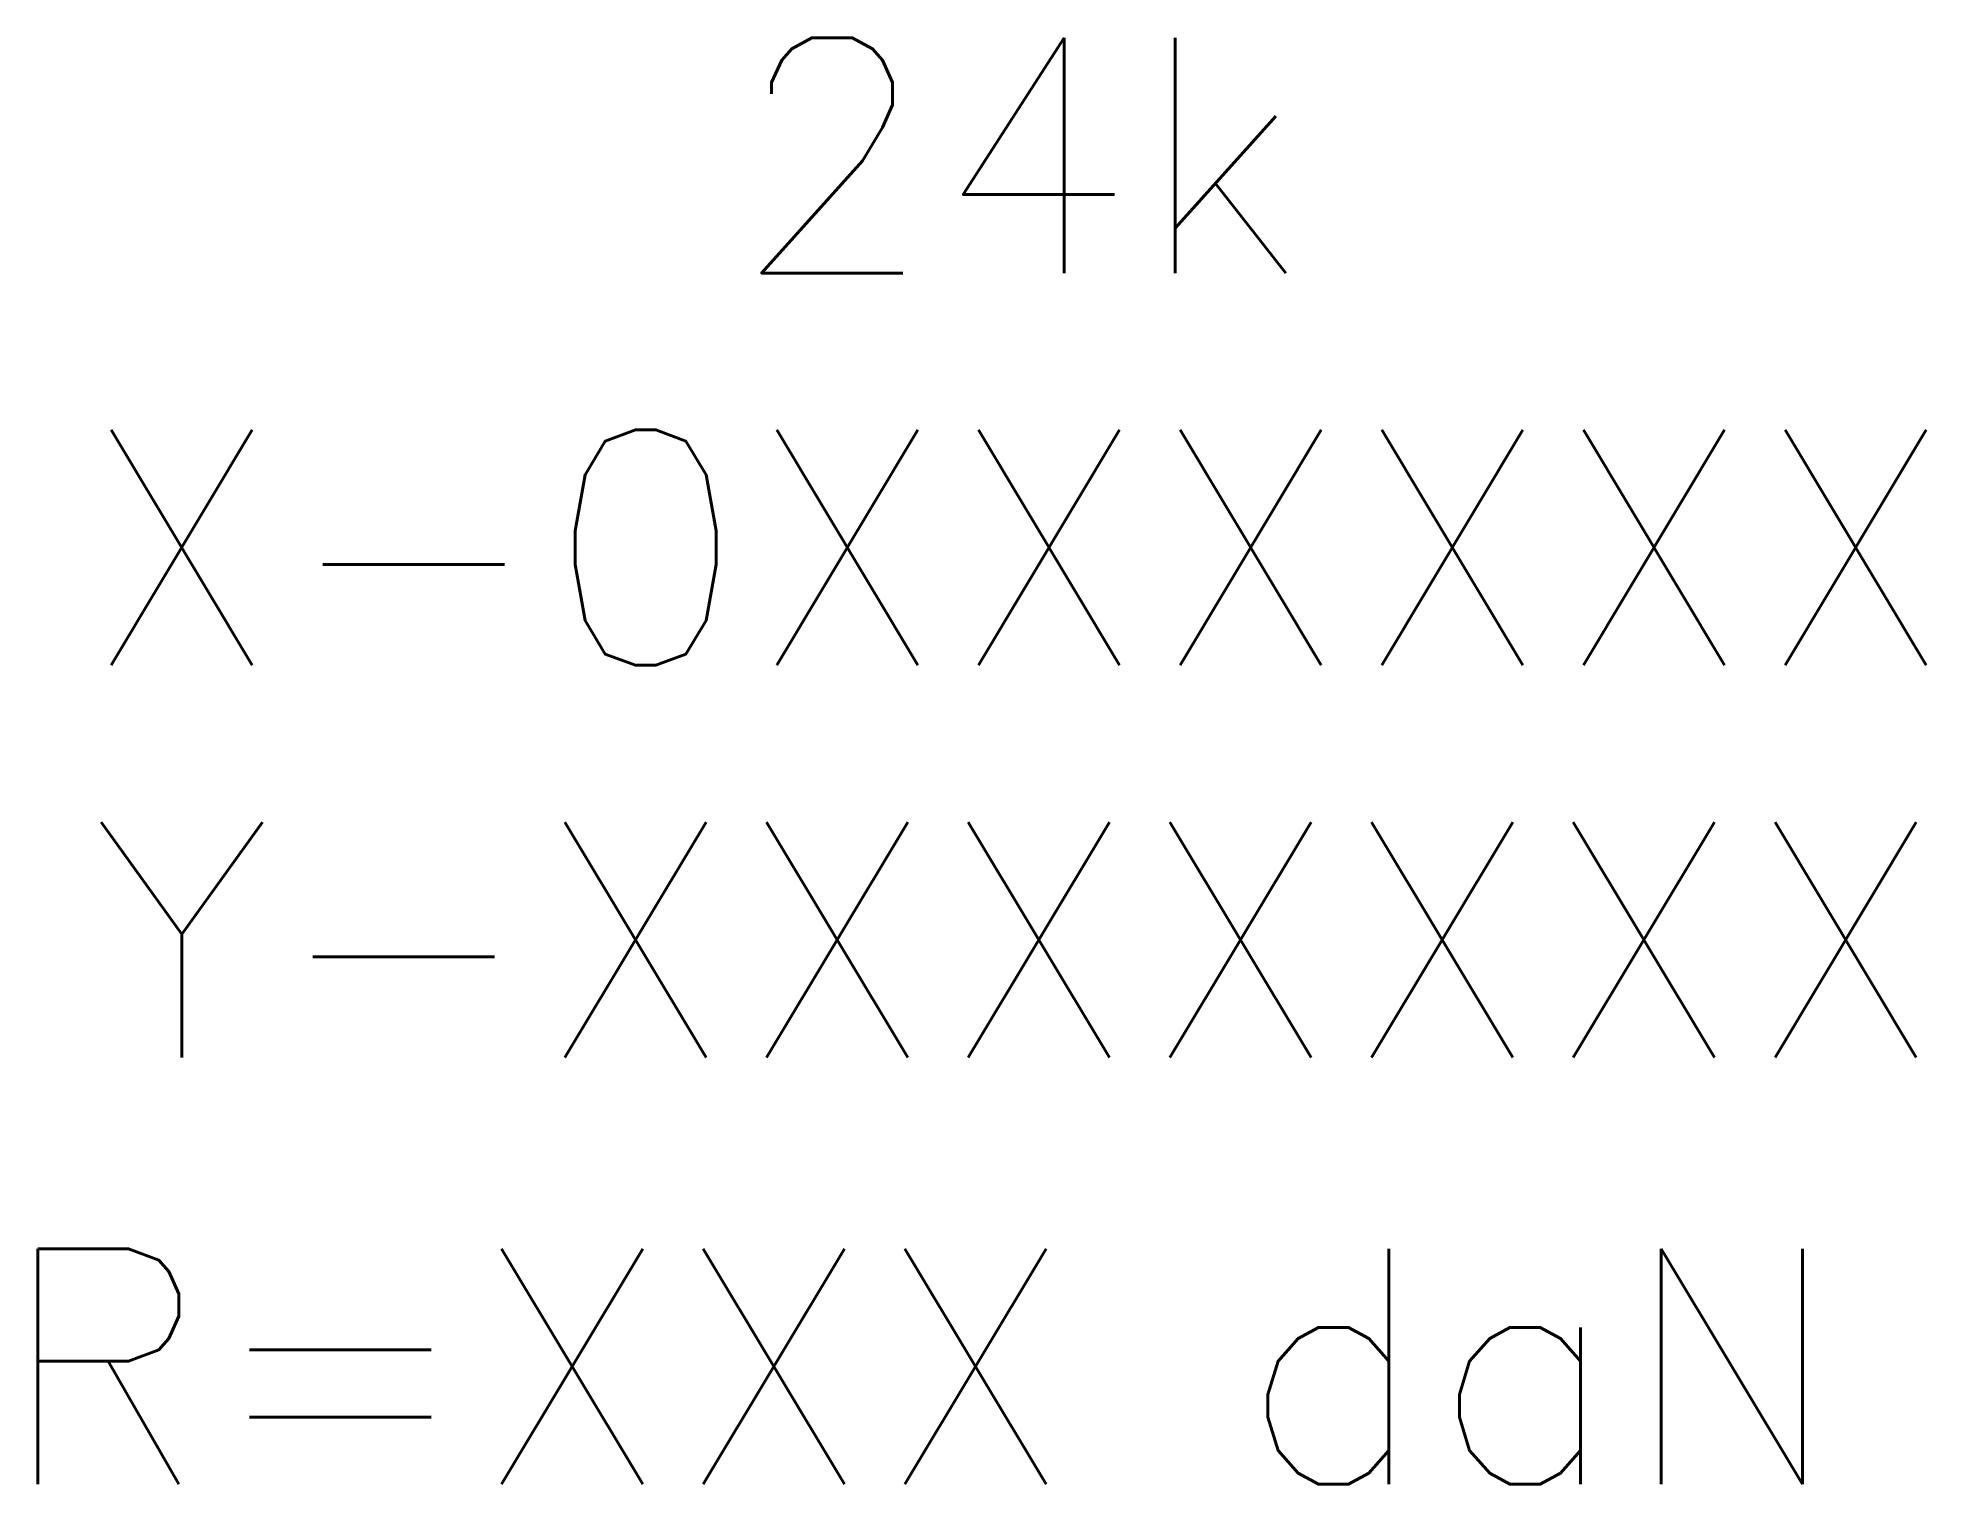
# Model space of a CAD drawing. Header units: millimetres. Extents: x -8 to 6.5, y -4.6 to 6.4.
import ezdxf

# ---------------------------------------------------------------- set-up
doc = ezdxf.new("R2010")
doc.units = ezdxf.units.MM
doc.styles.add('ROMANS', font='ROMANS.shx', dxfattribs={"height": 1.8})

msp = doc.modelspace()

# ---------------------------------------------------------------- texts
at = {"linetype": 'Continuous', "ltscale": 0.3, "insert": (-0.469, 2.539, 0), "char_height": 1.8, "attachment_point": 5, "style": 'ROMANS'}
msp.add_mtext_dynamic_manual_height_columns('24k\\PX-0XXXXXX\\PY-XXXXXXX', width=17.09372, gutter_width=12.5, heights=[0], dxfattribs=at)
at = {"insert": (-8.282, -2.826), "char_height": 1.8, "attachment_point": 1, "style": 'ROMANS'}
msp.add_mtext_dynamic_manual_height_columns('R=XXX daN', width=15.78943, gutter_width=9, heights=[0], dxfattribs=at)

doc.saveas('drawing.dxf')
